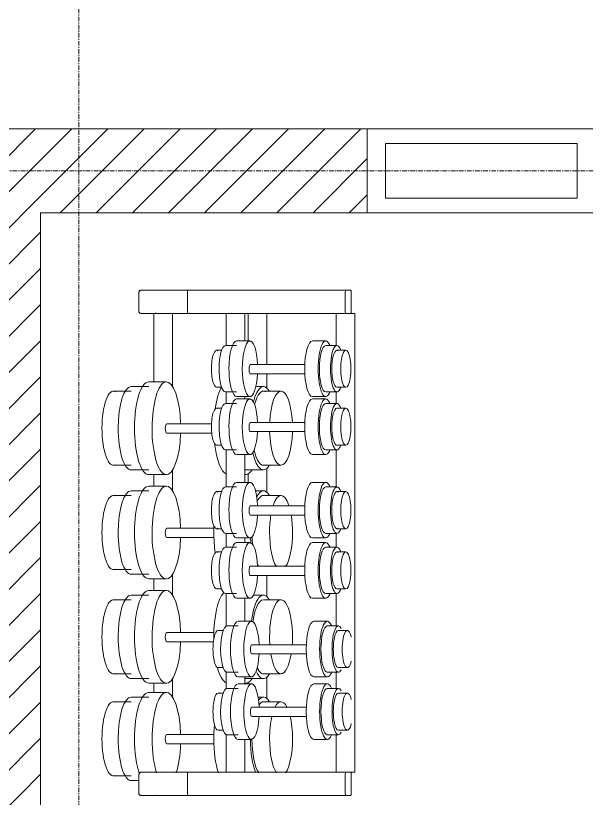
# Model space of a CAD drawing. Header units: inches. Extents: x 22 to 382261, y 22 to 371281.
# Drawn here: x 180664 to 182227, y 68878 to 71023 of the extents above; entities that cross this region are included whole.
import ezdxf

# ---------------------------------------------------------------- set-up
doc = ezdxf.new("R2010")
doc.units = ezdxf.units.IN
doc.header["$MEASUREMENT"] = 0
doc.linetypes.add('Grid Line 1_2_', pattern=[22.225, 12.7, -3.175, 3.175, -3.175])
for name, color, linetype, lineweight in [('A-GLAZ-CWMG', 51, 'Continuous', 9), ('A-WALL-PATT', 111, 'Continuous', 9), ('I-WALL', 2, 'Continuous', 9), ('Q-SPCQ', 91, 'Continuous', 9), ('S-GRID', 1, 'Continuous', 9)]:
    doc.layers.add(name, color=color, linetype=linetype, lineweight=lineweight)
pattern_1 = [(45, (179271.156, 58474.37), (-49.49747, 49.49747), [])]

# ---------------------------------------------------------------- blocks, each defined once
blk = doc.blocks.new('Rectangular Mullion - 50 x 150mm-443214-02- FIRST FLOOR FURNITURE PLAN')
at = {"layer": 'A-GLAZ-CWMG', "lineweight": 18}
for p, q in [((9881.2, 12198.2), (9881.2, 12048.2)), ((10406.2, 12198.2), (9881.2, 12198.2)), ((10406.2, 12048.2), (10406.2, 12198.2)), ((9881.2, 12048.2), (10406.2, 12048.2))]:
    blk.add_line(p, q, dxfattribs=at)
blk = doc.blocks.new('Dumb_bells_2464 - dumb_bells-V15-02- FIRST FLOOR FURNITURE PLAN')
at = {"layer": 'Q-SPCQ'}
for p, q in [((292.1, 1810.1), (292.1, 1797.7)), ((349.3, 1812.2), (298.5, 1812.2)), ((1612.9, 1821.6), (355.6, 1821.6)), ((355.6, 1821.6), (355.6, 1776)), ((1224.5, 1801.5), (1224.5, 1777.1)), ((1326.1, 1777.1), (1326.1, 1801.5)), ((1395.9, 1801.5), (1395.9, 1777.1)), ((1497.5, 1777.1), (1497.5, 1801.5)), ((1612.9, 1776), (1612.9, 1821.6)), ((1670.1, 1812.2), (1619.3, 1812.2)), ((1676.4, 1797.7), (1676.4, 1810.1)), ((292.1, 1797.7), (292.1, 1365.5)), ((298.5, 1795.6), (349.3, 1795.6)), ((355.6, 1365.5), (355.6, 1797.7)), ((456.6, 1797.3), (456.6, 1772.9)), ((558.2, 1772.9), (558.2, 1797.3)), ((615.4, 1797.3), (615.4, 1772.9)), ((717, 1772.9), (717, 1797.3)), ((844, 1797.3), (844, 1772.9)), ((945.6, 1772.9), (945.6, 1797.3)), ((1009.1, 1797.3), (1009.1, 1772.9)), ((1110.7, 1772.9), (1110.7, 1797.3)), ((1612.9, 1797.7), (1612.9, 1365.5)), ((1619.3, 1795.6), (1670.1, 1795.6)), ((1676.4, 1365.5), (1676.4, 1797.7)), ((355.6, 1770.8), (444.1, 1770.8)), ((443.9, 1772.9), (443.9, 1742.4)), ((570.9, 1742.4), (570.9, 1772.9)), ((570.9, 1770.8), (602.8, 1770.8)), ((602.7, 1772.9), (602.7, 1742.4)), ((729.7, 1742.4), (729.7, 1772.9)), ((729.7, 1770.8), (830.5, 1770.8)), ((831.3, 1772.9), (831.3, 1742.4)), ((958.3, 1742.4), (958.3, 1772.9)), ((958.3, 1770.8), (996.5, 1770.8)), ((996.4, 1772.9), (996.4, 1742.4)), ((1123.4, 1742.4), (1123.4, 1772.9)), ((1123.4, 1770.8), (1211.8, 1770.8)), ((1211.8, 1777.1), (1211.8, 1746.6)), ((1338.8, 1746.6), (1338.8, 1777.1)), ((1338.8, 1770.8), (1383.2, 1770.8)), ((1383.2, 1777.1), (1383.2, 1746.6)), ((1510.2, 1746.6), (1510.2, 1777.1)), ((1510.2, 1770.8), (1612.9, 1770.8)), ((431.2, 1742.4), (431.2, 1705.8)), ((583.6, 1705.8), (583.6, 1742.4)), ((590, 1742.4), (590, 1705.8)), ((742.4, 1705.8), (742.4, 1742.4)), ((818.6, 1742.4), (818.6, 1705.8)), ((971, 1705.8), (971, 1742.4)), ((983.7, 1742.4), (983.7, 1705.8)), ((1136.1, 1705.8), (1136.1, 1742.4)), ((1199.1, 1746.6), (1199.1, 1709.9)), ((1351.5, 1709.9), (1351.5, 1746.6)), ((1370.5, 1746.6), (1370.5, 1709.9)), ((1522.9, 1709.9), (1522.9, 1746.6)), ((495.6, 1685.4), (495.6, 1535.8)), ((521, 1535.8), (521, 1685.5)), ((654.3, 1685.4), (654.3, 1535.8)), ((679.7, 1535.8), (679.7, 1685.5)), ((882.9, 1685.4), (882.9, 1535.8)), ((908.3, 1535.8), (908.3, 1685.5)), ((1048, 1685.4), (1048, 1535.8)), ((1073.4, 1535.8), (1073.4, 1685.5)), ((1263.4, 1689.6), (1263.4, 1539.9)), ((1288.8, 1539.9), (1288.8, 1689.7)), ((1434.8, 1689.6), (1434.8, 1539.9)), ((1460.2, 1539.9), (1460.2, 1689.7)), ((568.7, 1619.9), (568.7, 1571.6)), ((771.9, 1571.6), (771.9, 1619.9)), ((854.4, 1619.9), (854.4, 1571.6)), ((1140.2, 1619.9), (1140.2, 1571.6)), ((1343.4, 1571.6), (1343.4, 1619.9)), ((1419.6, 1619.9), (1419.6, 1571.6)), ((495.6, 1581), (355.6, 1581)), ((560.7, 1581), (520.6, 1581)), ((556, 1571.6), (556, 1550.7)), ((846.5, 1581), (779.8, 1581)), ((784.6, 1523.3), (784.6, 1571.6)), ((841.7, 1571.6), (841.7, 1549.5)), ((1132.3, 1581), (1073.1, 1581)), ((1127.5, 1571.6), (1127.5, 1544.1)), ((1411.7, 1581), (1351.3, 1581)), ((1356.1, 1523.3), (1356.1, 1571.6)), ((1406.9, 1571.6), (1406.9, 1556.5)), ((355.6, 1530.2), (431.2, 1530.2)), ((431.2, 1534.9), (431.2, 1498.3)), ((583.6, 1498.3), (583.6, 1534.9)), ((590, 1534.9), (590, 1498.3)), ((742.4, 1498.3), (742.4, 1534.9)), ((793.7, 1530.2), (818.6, 1530.2)), ((797.3, 1520.2), (797.3, 1523.3)), ((818.6, 1534.9), (818.6, 1498.3)), ((971, 1498.3), (971, 1534.9)), ((983.7, 1534.9), (983.7, 1498.3)), ((1136.1, 1498.3), (1136.1, 1534.9)), ((1199.1, 1539), (1199.1, 1502.4)), ((1351.5, 1502.4), (1351.5, 1539)), ((1365.2, 1530.2), (1370.1, 1530.2)), ((1368.8, 1520.6), (1368.8, 1523.3)), ((1370.5, 1539), (1370.5, 1502.4)), ((1522.9, 1502.4), (1522.9, 1539)), ((431.2, 1520.6), (355.6, 1520.6)), ((590, 1520.6), (583.6, 1520.6)), ((818.6, 1520.6), (742.4, 1520.6)), ((983.7, 1520.6), (971, 1520.6)), ((1199.1, 1520.6), (1136.1, 1520.6)), ((1211.8, 1502.4), (1211.8, 1471.9)), ((1338.8, 1471.9), (1338.8, 1502.4)), ((1370.1, 1520.6), (1351.5, 1520.6)), ((1383.2, 1502.4), (1383.2, 1471.9)), ((1510.2, 1471.9), (1510.2, 1502.4)), ((1612.9, 1520.6), (1522.9, 1520.6)), ((355.6, 1500.8), (355.6, 1474.8)), ((443.9, 1498.3), (443.9, 1467.7)), ((570.9, 1467.7), (570.9, 1498.3)), ((602.7, 1498.3), (602.7, 1467.7)), ((729.7, 1467.7), (729.7, 1498.3)), ((831.3, 1498.3), (831.3, 1467.7)), ((958.3, 1467.7), (958.3, 1498.3)), ((996.4, 1498.3), (996.4, 1467.7)), ((1123.4, 1467.7), (1123.4, 1498.3)), ((1612.9, 1474.8), (1612.9, 1500.8)), ((355.6, 1469.8), (444.1, 1469.8)), ((570.9, 1469.8), (602.9, 1469.8)), ((729.7, 1469.8), (830.5, 1469.8)), ((958.3, 1469.8), (996.6, 1469.8)), ((1123.4, 1469.8), (1213.3, 1469.8)), ((1224.5, 1461.9), (1224.5, 1447.5)), ((1326.1, 1447.5), (1326.1, 1461.9)), ((1337.2, 1469.8), (1384.7, 1469.8)), ((1395.9, 1461.9), (1395.9, 1447.5)), ((1497.5, 1447.5), (1497.5, 1461.9)), ((1508.7, 1469.8), (1612.9, 1469.8)), ((456.6, 1457.8), (456.6, 1443.3)), ((558.2, 1443.3), (558.2, 1457.8)), ((615.4, 1457.8), (615.4, 1443.3)), ((717, 1443.3), (717, 1457.8)), ((844, 1457.8), (844, 1443.3)), ((945.6, 1443.3), (945.6, 1457.8)), ((1009.1, 1457.8), (1009.1, 1443.3)), ((1110.7, 1443.3), (1110.7, 1457.8)), ((658.4, 1429.8), (658.4, 1306.8)), ((683.8, 1306.8), (683.8, 1430.4)), ((944.2, 1436.3), (944.2, 1306.8)), ((969.6, 1306.8), (969.6, 1436.4)), ((1229.9, 1436.3), (1229.9, 1306.8)), ((1255.3, 1306.8), (1255.3, 1434.7)), ((1509.3, 1436.3), (1509.3, 1306.8)), ((1534.7, 1306.8), (1534.7, 1436.4)), ((298.5, 1363.4), (349.3, 1363.4)), ((1619.3, 1363.4), (1670.1, 1363.4)), ((292.1, 1344.7), (292.1, 1274.8)), ((355.6, 1322.2), (355.6, 1344.7)), ((1612.9, 1344.7), (1612.9, 1332.3)), ((1676.4, 1274.8), (1676.4, 1344.7)), ((556.5, 1322.2), (355.6, 1322.2)), ((355.6, 1322.2), (355.6, 1274.6)), ((842.2, 1322.2), (784.1, 1322.2)), ((1128, 1322.2), (1069.8, 1322.2)), ((1407.4, 1322.2), (1355.6, 1322.2)), ((543.3, 1305.9), (543.3, 1257.6)), ((797.3, 1257.6), (797.3, 1305.9)), ((829, 1305.9), (829, 1257.6)), ((1083, 1257.6), (1083, 1305.9)), ((1114.8, 1305.9), (1114.8, 1257.6)), ((1368.8, 1257.6), (1368.8, 1305.9)), ((1394.2, 1305.9), (1394.2, 1257.6)), ((355.6, 1274.8), (354.7, 1277.9)), ((355.6, 1236.7), (355.6, 1274.8)), ((355.6, 1236.7), (355.6, 1274.8)), ((355.6, 1271.4), (543.3, 1271.4)), ((797.3, 1271.4), (829, 1271.4)), ((1083, 1271.4), (1114.8, 1271.4)), ((1370.1, 1271.4), (1394.2, 1271.4)), ((1676.4, 1274.8), (1675.5, 1277.9)), ((1676.4, 1236.7), (1676.4, 1274.8)), ((1676.4, 1236.7), (1676.4, 1274.8)), ((292.1, 1260.9), (292.1, 1236.7)), ((292.1, 1260.9), (292.1, 1236.7)), ((556, 1257.6), (556, 1209.2)), ((784.6, 1209.2), (784.6, 1257.6)), ((841.7, 1257.6), (841.7, 1209.2)), ((1070.3, 1209.2), (1070.3, 1257.6)), ((1127.5, 1257.6), (1127.5, 1209.2)), ((1356.1, 1209.2), (1356.1, 1257.6)), ((1406.9, 1257.6), (1406.9, 1209.2)), ((1612.9, 1260.9), (1612.9, 1236.7)), ((1612.9, 1260.9), (1612.9, 1236.7)), ((298.5, 1230.3), (349.3, 1230.3)), ((298.5, 1230.3), (349.3, 1230.3)), ((1619.3, 1230.3), (1670.1, 1230.3)), ((1619.3, 1230.3), (1670.1, 1230.3)), ((1635.5, 1209.2), (1635.5, 1230.3)), ((568.7, 1209.2), (568.7, 1160.9)), ((771.9, 1160.9), (771.9, 1209.2)), ((854.4, 1209.2), (854.4, 1160.9)), ((1057.6, 1160.9), (1057.6, 1209.2)), ((1140.2, 1209.2), (1140.2, 1160.9)), ((1343.4, 1160.9), (1343.4, 1209.2)), ((1419.6, 1209.2), (1419.6, 1160.9)), ((1622.8, 1160.9), (1622.8, 1209.2))]:
    blk.add_line(p, q, dxfattribs=at)
at = {"layer": 'Q-SPCQ', "flags": 128}
for points in [[(292.1, 1365.5), (292.1, 1358.3), (292.1, 1351.3), (292.1, 1344.4), (292.1, 1337.6), (292.1, 1331), (292.1, 1324.5), (292.1, 1318.1), (292.1, 1312), (292.1, 1306), (292.1, 1300.2), (292.1, 1294.7), (292.1, 1289.3), (292.1, 1284.2), (292.1, 1279.2), (292.1, 1274.6), (292.1, 1270.1), (292.1, 1265.9), (292.1, 1262), (292.1, 1258.4), (292.1, 1255), (292.1, 1251.8), (292.1, 1249), (292.1, 1246.4), (292.1, 1244.2), (292.1, 1242.2), (292.1, 1240.5), (292.1, 1239.1), (292.1, 1238.1), (292.1, 1237.3), (292.1, 1236.8), (292.1, 1236.7)], [(292.1, 1365.5), (293, 1364.5), (295.3, 1363.7), (298.5, 1363.4)], [(349.3, 1363.4), (352.4, 1363.7), (354.7, 1364.5), (355.6, 1365.5)], [(355.6, 1236.7), (355.6, 1237), (355.6, 1237.6), (355.6, 1238.6), (355.6, 1239.8), (355.6, 1241.4), (355.6, 1243.2), (355.6, 1245.3), (355.6, 1247.7), (355.6, 1250.4), (355.6, 1253.4), (355.6, 1256.7), (355.6, 1260.2), (355.6, 1264), (355.6, 1268.1), (355.6, 1272.4), (355.6, 1277), (355.6, 1281.8), (355.6, 1286.8), (355.6, 1292.1), (355.6, 1297.5), (355.6, 1303.2), (355.6, 1309.1), (355.6, 1315.1), (355.6, 1321.4), (355.6, 1327.8), (355.6, 1334.4), (355.6, 1341.1), (355.6, 1347.9), (355.6, 1354.9), (355.6, 1362), (355.6, 1365.5)], [(1612.9, 1365.5), (1612.9, 1358.3), (1612.9, 1351.3), (1612.9, 1344.4), (1612.9, 1337.6), (1612.9, 1331), (1612.9, 1324.5), (1612.9, 1318.1), (1612.9, 1312), (1612.9, 1306), (1612.9, 1300.2), (1612.9, 1294.7), (1612.9, 1289.3), (1612.9, 1284.2), (1612.9, 1279.2), (1612.9, 1274.6), (1612.9, 1270.1), (1612.9, 1265.9), (1612.9, 1262), (1612.9, 1258.4), (1612.9, 1255), (1612.9, 1251.8), (1612.9, 1249), (1612.9, 1246.4), (1612.9, 1244.2), (1612.9, 1242.2), (1612.9, 1240.5), (1612.9, 1239.1), (1612.9, 1238.1), (1612.9, 1237.3), (1612.9, 1236.8), (1612.9, 1236.7)], [(1612.9, 1365.5), (1613.8, 1364.5), (1616.1, 1363.7), (1619.3, 1363.4)], [(1670.1, 1363.4), (1673.2, 1363.7), (1675.5, 1364.5), (1676.4, 1365.5)], [(1676.4, 1236.7), (1676.4, 1237), (1676.4, 1237.6), (1676.4, 1238.6), (1676.4, 1239.8), (1676.4, 1241.4), (1676.4, 1243.2), (1676.4, 1245.3), (1676.4, 1247.7), (1676.4, 1250.4), (1676.4, 1253.4), (1676.4, 1256.7), (1676.4, 1260.2), (1676.4, 1264), (1676.4, 1268.1), (1676.4, 1272.4), (1676.4, 1277), (1676.4, 1281.8), (1676.4, 1286.8), (1676.4, 1292.1), (1676.4, 1297.5), (1676.4, 1303.2), (1676.4, 1309.1), (1676.4, 1315.1), (1676.4, 1321.4), (1676.4, 1327.8), (1676.4, 1334.4), (1676.4, 1341.1), (1676.4, 1347.9), (1676.4, 1354.9), (1676.4, 1362), (1676.4, 1365.5)], [(292.1, 1344.7), (292.1, 1338.1), (292.1, 1331.5), (292.1, 1325), (292.1, 1318.7), (292.1, 1312.6), (292.1, 1306.7), (292.1, 1300.9), (292.1, 1295.4), (292.1, 1290.1), (292.1, 1284.9), (292.1, 1280), (292.1, 1275.4)], [(355.6, 1274.8), (355.6, 1277.9), (355.6, 1282.7), (355.6, 1287.7), (355.6, 1293), (355.6, 1298.4), (355.6, 1304.1), (355.6, 1309.9), (355.6, 1315.9), (355.6, 1322.2), (355.6, 1328.5), (355.6, 1335.1), (355.6, 1341.8), (355.6, 1344.7)], [(1612.9, 1344.7), (1612.9, 1338.1), (1612.9, 1333.6)], [(1676.4, 1274.8), (1676.4, 1277.9), (1676.4, 1282.7), (1676.4, 1287.7), (1676.4, 1293), (1676.4, 1298.4), (1676.4, 1304.1), (1676.4, 1309.9), (1676.4, 1315.9), (1676.4, 1322.2), (1676.4, 1328.5), (1676.4, 1335.1), (1676.4, 1341.8), (1676.4, 1344.7)], [(292.1, 1236.7), (293, 1233.5), (295.3, 1231.2), (298.5, 1230.3)], [(349.3, 1230.3), (352.4, 1231.2), (354.7, 1233.5), (355.6, 1236.7)], [(1612.9, 1236.7), (1613.8, 1233.5), (1616.1, 1231.2), (1619.3, 1230.3)], [(1670.1, 1230.3), (1673.2, 1231.2), (1675.5, 1233.5), (1676.4, 1236.7)]]:
    blk.add_lwpolyline(points, dxfattribs=at)
at = {"layer": 'Q-SPCQ'}
for centre, major_axis, ratio, start_param, end_param in [((298.5, 1810.1), (6.35, 0), 0.325568, 1.570796, 3.141593), ((349.3, 1810.1), (6.35, 0), 0.325568, 0, 1.570796), ((507.4, 1797.3), (-50.8, 0), 0.275637, 4.712389, 7.853982), ((507.4, 1797.3), (-50.8, 0), 0.275637, 1.570796, 4.712389), ((666.2, 1797.3), (-50.8, 0), 0.275637, 4.712389, 7.853982), ((666.2, 1797.3), (-50.8, 0), 0.275637, 1.570796, 4.712389), ((894.8, 1797.3), (-50.8, 0), 0.275637, 4.712389, 7.853982), ((894.8, 1797.3), (-50.8, 0), 0.275637, 1.570796, 4.712389), ((1059.9, 1797.3), (-50.8, 0), 0.275637, 4.712389, 7.853982), ((1059.9, 1797.3), (50.8, 0), 0.275637, 4.712389, 7.853982), ((1275.3, 1801.5), (-50.8, 0), 0.275637, 5.415474, 7.853982), ((1275.3, 1801.5), (50.8, 0), 0.275637, 4.712389, 7.150897), ((1446.7, 1801.5), (-50.8, 0), 0.275637, 5.415474, 7.853982), ((1446.7, 1801.5), (50.8, 0), 0.275637, 4.712389, 7.150897), ((1619.3, 1810.1), (6.35, 0), 0.325568, 1.570796, 3.141593), ((1670.1, 1810.1), (6.35, 0), 0.325568, 0, 1.570796), ((298.5, 1797.7), (6.35, 0), 0.325568, 3.141593, 4.712389), ((349.3, 1797.7), (-6.35, 0), 0.325568, 1.570796, 3.141593), ((507.4, 1772.9), (63.5, 0), 0.275637, 2.488141, 4.712389), ((507.4, 1772.9), (63.5, 0), 0.275637, 4.712389, 6.936637), ((666.2, 1772.9), (63.5, 0), 0.275637, 2.488141, 4.712389), ((666.2, 1772.9), (63.5, 0), 0.275637, 4.712389, 6.936637), ((894.8, 1772.9), (63.5, 0), 0.275637, 2.488141, 4.712389), ((894.8, 1772.9), (63.5, 0), 0.275637, 4.712389, 6.936637), ((1059.9, 1772.9), (63.5, 0), 0.275637, 2.488141, 4.712389), ((1059.9, 1772.9), (63.5, 0), 0.275637, 4.712389, 6.936637), ((1275.3, 1777.1), (63.5, 0), 0.275637, 2.673091, 4.712389), ((1275.3, 1777.1), (-50.8, 0), 0.275637, 6.058786, 7.853982), ((1275.3, 1777.1), (63.5, 0), 0.275637, 4.712389, 6.751687), ((1275.3, 1777.1), (50.8, 0), 0.275637, 4.712389, 6.507585), ((1446.7, 1777.1), (63.5, 0), 0.275637, 2.673091, 4.712389), ((1446.7, 1777.1), (-50.8, 0), 0.275637, 6.058786, 7.853982), ((1446.7, 1777.1), (63.5, 0), 0.275637, 4.712389, 6.751687), ((1446.7, 1777.1), (50.8, 0), 0.275637, 4.712389, 6.507585), ((1619.3, 1797.7), (6.35, 0), 0.325568, 3.141593, 4.712389), ((1670.1, 1797.7), (6.35, 0), 0.325568, 4.712389, 6.283185), ((507.4, 1772.9), (-50.8, 0), 0.275637, 6.058786, 7.853982), ((507.4, 1772.9), (50.8, 0), 0.275637, 4.712389, 6.507585), ((666.2, 1772.9), (-50.8, 0), 0.275637, 6.058786, 7.853982), ((666.2, 1772.9), (50.8, 0), 0.275637, 4.712389, 6.507585), ((894.8, 1772.9), (-50.8, 0), 0.275637, 6.058786, 7.853982), ((894.8, 1772.9), (50.8, 0), 0.275637, 4.712389, 6.507585), ((1059.9, 1772.9), (-50.8, 0), 0.275637, 6.058786, 7.853982), ((1059.9, 1772.9), (50.8, 0), 0.275637, 4.712389, 6.507585), ((507.4, 1742.4), (76.2, 0), 0.275637, 2.584863, 4.712389), ((507.4, 1742.4), (63.5, 0), 0.275637, 3.141593, 4.712389), ((507.4, 1742.4), (76.2, 0), 0.275637, 4.712389, 6.839915), ((507.4, 1742.4), (-63.5, 0), 0.275637, 1.570796, 3.141593), ((666.2, 1742.4), (76.2, 0), 0.275637, 2.584863, 4.712389), ((666.2, 1742.4), (63.5, 0), 0.275637, 3.141593, 4.712389), ((666.2, 1742.4), (76.2, 0), 0.275637, 4.712389, 6.839915), ((666.2, 1742.4), (-63.5, 0), 0.275637, 1.570796, 3.141593), ((894.8, 1742.4), (76.2, 0), 0.275637, 2.602784, 4.712389), ((894.8, 1742.4), (63.5, 0), 0.275637, 3.141593, 4.712389), ((894.8, 1742.4), (76.2, 0), 0.275637, 4.712389, 6.839915), ((894.8, 1742.4), (-63.5, 0), 0.275637, 1.570796, 3.141593), ((1059.9, 1742.4), (76.2, 0), 0.275637, 2.584863, 4.712389), ((1059.9, 1742.4), (63.5, 0), 0.275637, 3.141593, 4.712389), ((1059.9, 1742.4), (76.2, 0), 0.275637, 4.712389, 6.839915), ((1059.9, 1742.4), (-63.5, 0), 0.275637, 1.570796, 3.141593), ((1275.3, 1746.6), (76.2, 0), 0.275637, 2.584863, 4.712389), ((1275.3, 1746.6), (63.5, 0), 0.275637, 3.141593, 4.712389), ((1275.3, 1746.6), (76.2, 0), 0.275637, 4.712389, 6.839915), ((1275.3, 1746.6), (63.5, 0), 0.275637, 4.712389, 6.283185), ((1446.7, 1746.6), (76.2, 0), 0.275637, 2.584863, 4.712389), ((1446.7, 1746.6), (63.5, 0), 0.275637, 3.141593, 4.712389), ((1446.7, 1746.6), (76.2, 0), 0.275637, 4.712389, 6.839915), ((1446.7, 1746.6), (63.5, 0), 0.275637, 4.712389, 6.283185), ((507.4, 1705.8), (76.2, 0), 0.275637, 3.141593, 4.712389), ((507.4, 1705.8), (76.2, 0), 0.275637, 4.712389, 6.283185), ((666.2, 1705.8), (76.2, 0), 0.275637, 3.141593, 4.712389), ((666.2, 1705.8), (76.2, 0), 0.275637, 4.712389, 6.283185), ((894.8, 1705.8), (76.2, 0), 0.275637, 3.141593, 4.712389), ((894.8, 1705.8), (76.2, 0), 0.275637, 4.712389, 6.283185), ((1059.9, 1705.8), (76.2, 0), 0.275637, 3.141593, 4.712389), ((1059.9, 1705.8), (76.2, 0), 0.275637, 4.712389, 6.283185), ((1275.3, 1709.9), (76.2, 0), 0.275637, 3.141593, 4.712389), ((1275.3, 1709.9), (76.2, 0), 0.275637, 4.712389, 6.283185), ((1446.7, 1709.9), (76.2, 0), 0.275637, 3.141593, 4.712389), ((1446.7, 1709.9), (76.2, 0), 0.275637, 4.712389, 6.283185), ((670.3, 1619.9), (101.6, 0), 0.309017, 4.803338, 7.759061), ((956, 1619.9), (101.6, 0), 0.309017, 1.570796, 2.067808), ((956, 1619.9), (101.6, 0), 0.309017, 0.40758, 1.570796), ((1241.8, 1619.9), (101.6, 0), 0.309017, 1.570796, 4.712389), ((1241.8, 1619.9), (101.6, 0), 0.309017, 1.353583, 1.570796), ((1521.2, 1619.9), (101.6, 0), 0.309017, 1.570796, 2.218888), ((1521.2, 1619.9), (101.6, 0), 0.309017, 0.405938, 1.570796), ((670.3, 1619.9), (101.6, 0), 0.309017, 1.731026, 4.55216), ((956, 1619.9), (101.6, 0), 0.309017, 2.388872, 3.894314), ((1241.8, 1619.9), (101.6, 0), 0.309017, 5.201663, 7.364708), ((1521.2, 1619.9), (101.6, 0), 0.309017, 2.617994, 3.665191), ((670.3, 1571.6), (114.3, 0), 0.309017, 2.660064, 4.03393), ((670.3, 1571.6), (114.3, 0), 0.309017, 5.340708, 6.764714), ((956, 1571.6), (114.3, 0), 0.309017, 2.660064, 3.694763), ((956, 1619.9), (101.6, 0), 0.309017, 4.215378, 4.712389), ((956, 1619.9), (101.6, 0), 0.309017, 4.712389, 5.875605), ((1241.8, 1571.6), (114.3, 0), 0.309017, 2.660064, 4.326198), ((1241.8, 1619.9), (101.6, 0), 0.309017, 4.712389, 4.929602), ((1241.8, 1571.6), (114.3, 0), 0.309017, 5.672823, 6.764714), ((1521.2, 1571.6), (114.3, 0), 0.309017, 2.660064, 3.533549), ((1521.2, 1619.9), (101.6, 0), 0.309017, 4.064297, 4.712389), ((1521.2, 1619.9), (101.6, 0), 0.309017, 4.712389, 5.878636), ((670.3, 1571.6), (101.6, 0), 0.309017, 2.96706, 4.014257), ((670.3, 1571.6), (101.6, 0), 0.309017, 5.329131, 6.457718), ((956, 1571.6), (101.6, 0), 0.309017, 2.96706, 3.718972), ((1241.8, 1571.6), (101.6, 0), 0.309017, 2.96706, 4.305069), ((1241.8, 1571.6), (101.6, 0), 0.309017, 5.700342, 6.457718), ((1521.2, 1571.6), (101.6, 0), 0.309017, 2.96706, 3.556456), ((507.4, 1534.9), (76.2, 0), 0.275637, 1.730556, 4.712389), ((507.4, 1534.9), (-76.2, 0), 0.275637, 1.570796, 4.53203), ((666.2, 1534.9), (76.2, 0), 0.275637, 1.730556, 4.712389), ((666.2, 1534.9), (-76.2, 0), 0.275637, 1.570796, 4.53203), ((894.8, 1534.9), (76.2, 0), 0.275637, 1.730556, 4.712389), ((894.8, 1534.9), (-76.2, 0), 0.275637, 1.570796, 4.53203), ((1059.9, 1534.9), (76.2, 0), 0.275637, 1.730556, 4.712389), ((956, 1571.6), (101.6, 0), 0.309017, 5.716271, 5.875605), ((1059.9, 1534.9), (-76.2, 0), 0.275637, 1.570796, 4.53203), ((1275.3, 1539), (76.2, 0), 0.275637, 1.730556, 4.712389), ((1275.3, 1539), (-76.2, 0), 0.275637, 1.570796, 4.530091), ((1446.7, 1539), (76.2, 0), 0.275637, 1.730556, 4.712389), ((1446.7, 1539), (-76.2, 0), 0.275637, 1.570796, 4.530091), ((1521.2, 1571.6), (101.6, 0), 0.309017, 4.72104, 5.867845), ((1521.2, 1571.6), (114.3, 0), 0.309017, 4.726132, 5.645678), ((508.3, 1535.8), (-12.7, 0), 0.275637, 0, 3.141593), ((667, 1535.8), (-12.7, 0), 0.275637, 0, 3.141593), ((670.3, 1523.3), (-114.3, 0), 0.309017, 3.053127, 3.141593), ((670.3, 1523.3), (127, 0), 0.309017, 6.20328, 6.71027), ((895.6, 1535.8), (-12.7, 0), 0.275637, 0, 3.141593), ((956, 1571.6), (101.6, 0), 0.309017, 4.819917, 5.041764), ((956, 1571.6), (114.3, 0), 0.309017, 4.832298, 4.976709), ((1060.7, 1535.8), (12.7, 0), 0.275637, 3.141593, 6.283185), ((1276.1, 1539.9), (12.7, 0), 0.275637, 3.141593, 6.283185), ((1241.8, 1523.3), (-114.3, 0), 0.309017, 3.063844, 3.141593), ((1241.8, 1523.3), (127, 0), 0.309017, 6.213211, 6.71027), ((1447.5, 1539.9), (12.7, 0), 0.275637, 3.141593, 6.283185), ((1275.3, 1502.4), (-76.2, 0), 0.275637, 0, 1.570796), ((1275.3, 1502.4), (-76.2, 0), 0.275637, 1.570796, 3.141593), ((1446.7, 1502.4), (-76.2, 0), 0.275637, 0, 1.570796), ((1446.7, 1502.4), (-76.2, 0), 0.275637, 1.570796, 3.141593), ((507.4, 1498.3), (-76.2, 0), 0.275637, 0, 1.570796), ((507.4, 1498.3), (-76.2, 0), 0.275637, 1.570796, 3.141593), ((666.2, 1498.3), (-76.2, 0), 0.275637, 0, 1.570796), ((666.2, 1498.3), (-76.2, 0), 0.275637, 1.570796, 3.141593), ((894.8, 1498.3), (-76.2, 0), 0.275637, 0, 1.570796), ((894.8, 1498.3), (-76.2, 0), 0.275637, 1.570796, 3.141593), ((1059.9, 1498.3), (-76.2, 0), 0.275637, 0, 1.570796), ((1059.9, 1498.3), (-76.2, 0), 0.275637, 1.570796, 3.141593), ((507.4, 1467.7), (-63.5, 0), 0.275637, 0, 1.570796), ((507.4, 1467.7), (-63.5, 0), 0.275637, 1.570796, 3.141593), ((666.2, 1467.7), (-63.5, 0), 0.275637, 0, 1.570796), ((666.2, 1467.7), (-63.5, 0), 0.275637, 1.570796, 3.141593), ((670.3, 1475), (127, 0), 0.309017, 5.047567, 6.158715), ((894.8, 1467.7), (-63.5, 0), 0.275637, 0, 1.570796), ((956, 1475), (127, 0), 0.309017, 3.58485, 3.630261), ((894.8, 1467.7), (-63.5, 0), 0.275637, 1.570796, 3.141593), ((1059.9, 1467.7), (-63.5, 0), 0.275637, 0, 1.570796), ((1059.9, 1467.7), (-63.5, 0), 0.275637, 1.570796, 3.141593), ((1241.8, 1475), (127, 0), 0.309017, 3.455752, 4.712389), ((1275.3, 1471.9), (-63.5, 0), 0.275637, 0, 1.570796), ((1275.3, 1471.9), (-63.5, 0), 0.275637, 1.570796, 3.141593), ((1241.8, 1475), (127, 0), 0.309017, 5.434231, 6.148803), ((1446.7, 1471.9), (-63.5, 0), 0.275637, 0, 1.570796), ((1446.7, 1471.9), (-63.5, 0), 0.275637, 1.570796, 3.141593), ((507.4, 1443.3), (-50.8, 0), 0.275637, 6.058786, 7.853982), ((507.4, 1443.3), (50.8, 0), 0.275637, 4.712389, 6.507585), ((670.3, 1475), (127, 0), 0.309017, 3.603658, 4.27714), ((666.2, 1443.3), (-50.8, 0), 0.275637, 6.058786, 7.853982), ((666.2, 1443.3), (50.8, 0), 0.275637, 4.712389, 6.507585), ((894.8, 1443.3), (-50.8, 0), 0.275637, 6.058786, 7.853982), ((894.8, 1443.3), (50.8, 0), 0.275637, 4.712389, 6.507585), ((956, 1475), (127, 0), 0.309017, 4.712389, 5.162724), ((1059.9, 1443.3), (-50.8, 0), 0.275637, 6.058786, 7.853982), ((1059.9, 1443.3), (50.8, 0), 0.275637, 4.712389, 6.507585), ((1275.3, 1447.5), (-50.8, 0), 0.275637, 6.058786, 7.853982), ((1275.3, 1447.5), (50.8, 0), 0.275637, 4.712389, 6.507585), ((1446.7, 1447.5), (-50.8, 0), 0.275637, 6.058786, 7.853982), ((1446.7, 1447.5), (50.8, 0), 0.275637, 4.712389, 6.507585), ((1521.2, 1475), (127, 0), 0.309017, 4.39823, 4.712389), ((1521.2, 1475), (127, 0), 0.309017, 4.712389, 5.531712), ((956, 1475), (127, 0), 0.309017, 4.568266, 4.712389), ((1241.8, 1475), (127, 0), 0.309017, 4.712389, 4.761541), ((670.3, 1305.9), (127, 0), 0.309017, 1.665762, 4.712389), ((670.3, 1305.9), (-127, 0), 0.309017, 1.570796, 4.604026), ((956, 1305.9), (127, 0), 0.309017, 1.665762, 4.712389), ((956, 1305.9), (-127, 0), 0.309017, 1.570796, 4.604026), ((1241.8, 1305.9), (127, 0), 0.309017, 1.665762, 4.712389), ((1241.8, 1305.9), (-127, 0), 0.309017, 1.570796, 4.604026), ((1521.2, 1305.9), (127, 0), 0.309017, 1.665762, 4.712389), ((1521.2, 1305.9), (127, 0), 0.309017, 0.746321, 1.462434), ((671.1, 1306.8), (12.7, 0), 0.309017, 3.141593, 6.283185), ((956.9, 1306.8), (12.7, 0), 0.309017, 3.141593, 6.283185), ((1242.6, 1306.8), (12.7, 0), 0.309017, 3.141593, 6.283185), ((1522, 1306.8), (12.7, 0), 0.309017, 3.141593, 6.283185), ((1521.2, 1305.9), (-127, 0), 0.309017, 1.570796, 2.394719), ((670.3, 1257.6), (-127, 0), 0.309017, 0, 1.570796), ((670.3, 1257.6), (-127, 0), 0.309017, 1.570796, 3.141593), ((956, 1257.6), (-127, 0), 0.309017, 0, 1.570796), ((956, 1257.6), (-127, 0), 0.309017, 1.570796, 3.141593), ((1241.8, 1257.6), (-127, 0), 0.309017, 0, 1.570796), ((1241.8, 1257.6), (-127, 0), 0.309017, 1.570796, 3.141593), ((1521.2, 1257.6), (-127, 0), 0.309017, 0, 1.570796), ((298.5, 1237.7), (6.35, 0), 0.99969, 3.665191, 4.18879), ((349.3, 1237.7), (6.35, 0), 0.99969, 5.235988, 5.759587), ((1521.2, 1257.6), (127, 0), 0.309017, 4.712389, 5.579468), ((1670.1, 1237.7), (6.35, 0), 0.99969, 5.235988, 5.759587), ((670.3, 1209.2), (-114.3, 0), 0.309017, 0, 1.570796), ((670.3, 1209.2), (-114.3, 0), 0.309017, 1.570796, 3.141593), ((956, 1209.2), (-114.3, 0), 0.309017, 0, 1.570796), ((956, 1209.2), (-114.3, 0), 0.309017, 1.570796, 3.141593), ((1241.8, 1209.2), (-114.3, 0), 0.309017, 0, 1.570796), ((1241.8, 1209.2), (-114.3, 0), 0.309017, 1.570796, 3.141593), ((1521.2, 1209.2), (-114.3, 0), 0.309017, 0, 1.570796), ((1521.2, 1209.2), (-114.3, 0), 0.309017, 1.570796, 3.141593), ((670.3, 1160.9), (-101.6, 0), 0.309017, 6.108652, 7.853982), ((670.3, 1160.9), (101.6, 0), 0.309017, 4.712389, 6.457718), ((956, 1160.9), (-101.6, 0), 0.309017, 6.108652, 7.853982), ((956, 1160.9), (101.6, 0), 0.309017, 4.712389, 6.457718), ((1241.8, 1160.9), (-101.6, 0), 0.309017, 6.108652, 7.853982), ((1241.8, 1160.9), (101.6, 0), 0.309017, 4.712389, 6.457718), ((1521.2, 1160.9), (-101.6, 0), 0.309017, 6.108652, 7.853982), ((1521.2, 1160.9), (101.6, 0), 0.309017, 4.712389, 6.457718)]:
    blk.add_ellipse(centre, major_axis=major_axis, ratio=ratio, start_param=start_param, end_param=end_param, dxfattribs=at)
for points in [[(292.3, 1276.2), (292.2, 1275.7), (292.1, 1275.3), (292.1, 1274.8)], [(1613.1, 1276.2), (1613, 1275.7), (1612.9, 1275.3), (1612.9, 1274.8)]]:
    blk.add_open_spline(points, degree=3, dxfattribs=at)
for points, knots in [([(355.6, 1274.8), (355.6, 1275.5), (355.4, 1276.4), (355.1, 1277.3), (355, 1277.5)], [-1, -1, -1, -1, -0.7857143, -0.7142857, -0.7142857, -0.7142857, -0.7142857]), ([(355.6, 1274.8), (355.6, 1275.3), (355.5, 1276.1), (355.3, 1276.7), (355.2, 1276.9)], [0, 0, 0, 0, 0.1666667, 0.2184729, 0.2184729, 0.2184729, 0.2184729]), ([(1676.4, 1274.8), (1676.4, 1275.5), (1676.2, 1276.4), (1675.9, 1277.3), (1675.8, 1277.5)], [-1, -1, -1, -1, -0.7857143, -0.7142857, -0.7142857, -0.7142857, -0.7142857]), ([(1676.4, 1274.8), (1676.4, 1275.3), (1676.3, 1276.1), (1676.1, 1276.7), (1676, 1276.9)], [0, 0, 0, 0, 0.1666667, 0.2184729, 0.2184729, 0.2184729, 0.2184729]), ([(292.1, 1236.7), (292.1, 1235.9), (292.3, 1234.5), (293.3, 1232.8), (294.5, 1231.7), (296.1, 1230.6), (297.5, 1230.3), (298.5, 1230.3)], [-1, -1, -1, -1, -0.785714, -0.571429, -0.428571, -0.285714, 0, 0, 0, 0]), ([(349.3, 1230.3), (350, 1230.3), (351.4, 1230.6), (353.1, 1231.5), (354.3, 1232.7), (355.3, 1234.3), (355.6, 1235.7), (355.6, 1236.7)], [-1, -1, -1, -1, -0.785714, -0.571429, -0.428571, -0.285714, 0, 0, 0, 0]), ([(1612.9, 1236.7), (1612.9, 1235.9), (1613.1, 1234.5), (1614.1, 1232.8), (1615.3, 1231.7), (1616.9, 1230.6), (1618.3, 1230.3), (1619.3, 1230.3)], [-1, -1, -1, -1, -0.785714, -0.571429, -0.428571, -0.285714, 0, 0, 0, 0]), ([(1670.1, 1230.3), (1670.8, 1230.3), (1672.2, 1230.6), (1673.9, 1231.5), (1675.1, 1232.7), (1676.1, 1234.3), (1676.4, 1235.7), (1676.4, 1236.7)], [-1, -1, -1, -1, -0.785714, -0.571429, -0.428571, -0.285714, 0, 0, 0, 0])]:
    blk.add_open_spline(points, degree=3, knots=knots, dxfattribs=at)

msp = doc.modelspace()

# ---------------------------------------------------------------- hatches: boundary and pattern name
at = {"layer": 'A-WALL-PATT'}
h = msp.add_hatch(dxfattribs=at)
h.set_pattern_fill('FP_1', color=256, style=0, pattern_type=2)
h.set_pattern_definition(pattern_1)
h.paths.add_polyline_path([(180727.4, 67157.6), (180732.4, 67157.6), (180732.4, 70712.6), (180502.4, 70712.6), (180502.4, 67157.6), (180612.4, 67157.6)])
h = msp.add_hatch(dxfattribs=at)
h.set_pattern_fill('FP_1', color=256, style=0, pattern_type=2)
h.set_pattern_definition(pattern_1)
h.paths.add_polyline_path([(189814.4, 70482.6), (191063.2, 70482.6), (191062.8, 70712.6), (189727.4, 70712.6), (189727.4, 70482.6)])
h.paths.add_polyline_path([(180796.4, 70482.6), (181627.4, 70482.6), (181627.4, 70712.6), (180732.4, 70712.6), (180732.4, 70482.6)])
h.paths.add_polyline_path([(184627.4, 70482.6), (186727.4, 70482.6), (186727.4, 70712.6), (184627.4, 70712.6)])

# ---------------------------------------------------------------- linework, layer by layer
at = {"layer": 'I-WALL', "lineweight": 18}
for p, q in [((181627.4, 70712.6), (180502.4, 70712.6)), ((181627.4, 70482.6), (181627.4, 70712.6)), ((180732.4, 67157.6), (180732.4, 70482.6)), ((180732.4, 70482.6), (181627.4, 70482.6))]:
    msp.add_line(p, q, dxfattribs=at)
at = {"layer": 'I-WALL'}
for p, q in [((181627.4, 70712.6), (184627.4, 70712.6)), ((184627.4, 70482.6), (181627.4, 70482.6))]:
    msp.add_line(p, q, dxfattribs=at)
at = {"layer": 'S-GRID', "linetype": 'Grid Line 1_2_'}
for p, q in [((180837.4, 49071), (180837.4, 73485.1)), ((166187.4, 70597.6), (205150.3, 70597.6))]:
    msp.add_line(p, q, dxfattribs=at)

# ---------------------------------------------------------------- block references
at = {"layer": 'A-GLAZ-CWMG'}
msp.add_blockref('Rectangular Mullion - 50 x 150mm-443214-02- FIRST FLOOR FURNITURE PLAN', (171796.2, 58474.4), dxfattribs=at)
at = {"layer": 'Q-SPCQ', "rotation": 269.9999999999997}
msp.add_blockref('Dumb_bells_2464 - dumb_bells-V15-02- FIRST FLOOR FURNITURE PLAN', (179771.2, 70562.6), dxfattribs=at)

doc.saveas('drawing.dxf')
